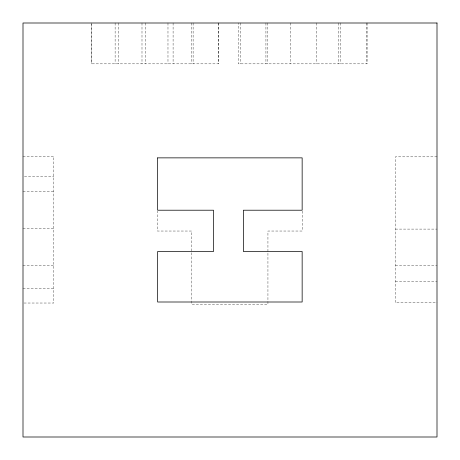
<?xml version="1.0" encoding="UTF-8"?>
<svg xmlns="http://www.w3.org/2000/svg" width="460" height="460" viewBox="0 0 460 460"><rect width="100%" height="100%" fill="white"/><g stroke="black" fill="none" stroke-linecap="round" stroke-linejoin="round"><path stroke-width="0.34" stroke-dasharray="2.3 1.72" d="M23 156.314L53.797 156.314L53.797 303.025L23 303.025M437 156.837L395.41 156.837L395.41 302.818L437 302.818M24.432 176.588L53.797 176.588M23 191.331L53.797 191.331M23 228.562L53.797 228.562M395.41 229.091L437 229.091M395.41 265.587L437 265.587M23 265.794L53.797 265.794M395.41 281.439L437 281.439M23 288.65L53.797 288.65M367.109 23L367.109 63.842L238.326 63.842L238.326 23M366.35 23L366.35 63.842M340.164 23L340.164 63.842M338.744 23L338.744 63.842M316.664 23L316.664 63.842M302.22 211.1L302.22 231.035L267.938 231.035L267.938 304.393L191.63 304.393L191.63 231.035L157.349 231.035L157.349 211.1M290.674 23L290.674 63.842M267.283 23L267.283 63.842M265.932 23L265.932 63.842M240.356 23L240.356 63.842M218.425 23L218.425 63.842L91.672 63.842L91.672 23M218.356 23L218.356 63.842M193.114 23L193.114 63.842M191.481 23L191.481 63.842M173.092 23L173.092 63.842M167.98 23L167.98 63.842M145.578 23L145.578 63.842M141.996 23L141.996 63.842M118.599 23L118.599 63.842M115.121 23L115.121 63.842M91.827 23L91.827 63.842"/><path stroke-width="0.69" d="M157.648 157.866L157.648 210.214L213.52 210.214L213.52 251.499L157.648 251.499L157.648 302.001L302.151 302.001L302.151 251.499L243.38 251.499L243.38 210.214L302.151 210.214L302.151 157.866L157.648 157.866M437 23L23 23L23 437L437 437L437 23"/></g></svg>
